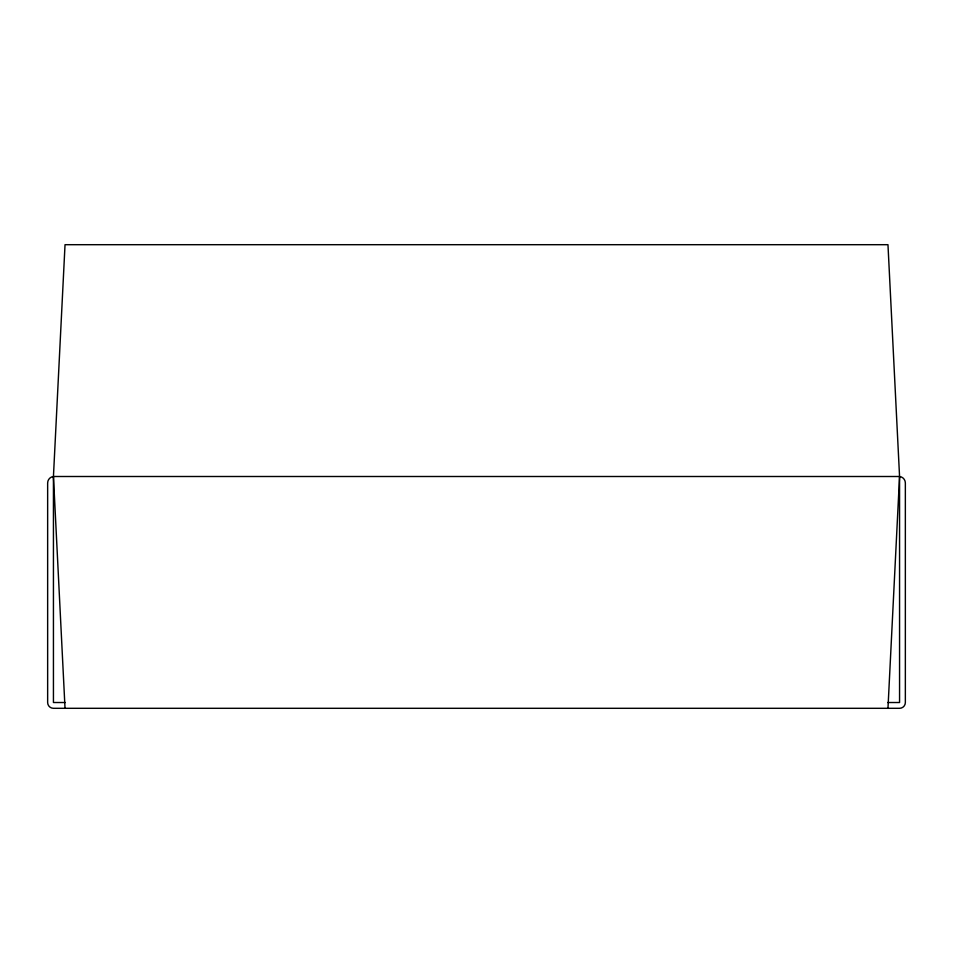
<?xml version="1.0" encoding="UTF-8"?>
<svg xmlns="http://www.w3.org/2000/svg" width="953" height="953" viewBox="0 0 953 953"><rect width="100%" height="100%" fill="white"/><g stroke="black" fill="none" stroke-linecap="round" stroke-linejoin="round"><path stroke-width="1.43" d="M65.269 702.516L53.439 702.516L53.439 476.5L65.03 244.695L887.97 244.695L899.561 476.5L899.561 702.516L887.731 702.516M887.97 708.305L899.561 476.5L53.439 476.5A6.54 6.54 0 0 0 47.65 482.992L47.65 702.516A5.789 5.789 0 0 0 53.439 708.305L899.561 708.305A5.789 5.789 0 0 0 905.35 702.516L905.35 482.992A6.54 6.54 0 0 0 899.561 476.5M53.439 476.5L65.03 708.305"/></g></svg>
